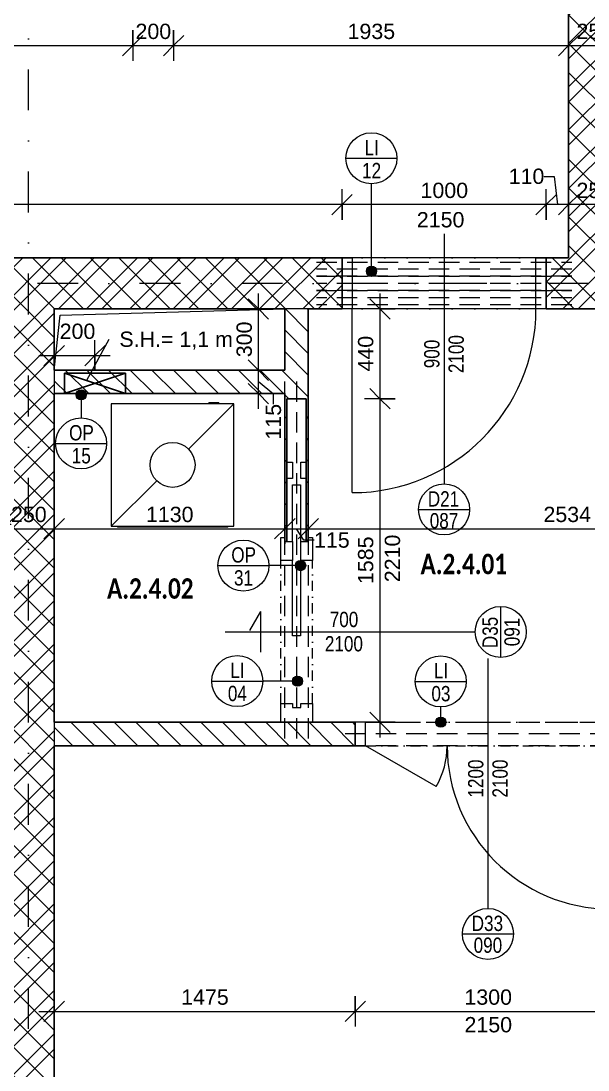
# Model space of a CAD drawing. Header units: millimetres. Extents: x -2533 to 40625, y -3604 to 14792.
# Drawn here: x 16163 to 18940, y 2996 to 8136 of the extents above; entities that cross this region are included whole.
import ezdxf

# ---------------------------------------------------------------- set-up
doc = ezdxf.new("R2010")
doc.units = ezdxf.units.MM
for name, pattern in [('HA_Dash_3mm-S1mm', [150, 100, -50]), ('HA_DashDot_10mm-S3mm', [500, 200, -150, 0, -150]), ('HA_DashDot_2_2mm-S0_6mm', [110, 50, -30, 0, -30])]:
    doc.linetypes.add(name, pattern=pattern)
for name, color, linetype, lineweight in [('A-____-____-DIMS', 9, 'Continuous', 5), ('A-____-____-DIMS-50', 9, 'Continuous', 5), ('A-AREA-____-IDEN', 9, 'Continuous', 9), ('A-DETL-____-OTLN', 9, 'Continuous', 25), ('A-DETL-GENF-OTLN', 9, 'Continuous', 9), ('A-DOOR-____-IDEN', 9, 'Continuous', 9), ('A-DOOR-____-MCUT', 9, 'HA_DashDot_2_2mm-S0_6mm', 9), ('A-DOOR-____-OTLN', 9, 'Continuous', 9), ('A-DOOR-FRAM-MCUT', 9, 'Continuous', 9), ('A-GENM-____-HDLN', 9, 'HA_Dash_3mm-S1mm', 9), ('A-GENM-____-IDEN', 9, 'Continuous', 9), ('A-GENM-____-OTLN', 9, 'Continuous', 9), ('A-WALL-____-MCUT', 9, 'Continuous', 9), ('A-WALL-____-PATT', 9, 'Continuous', 25), ('E-ELEC-FIXT-OTLN', 9, 'Continuous', 9), ('G-____-____-TEXT', 9, 'Continuous', 5), ('I-WALL-____-MCUT', 9, 'Continuous', 25), ('S-GRID-____-OTLN', 9, 'Continuous', 5)]:
    doc.layers.add(name, color=color, linetype=linetype, lineweight=lineweight)
doc.styles.add('Arial_1', font='arial.ttf', dxfattribs={"height": 75})
doc.styles.add('Arial_2', font='arial.ttf', dxfattribs={"width": 0.8, "height": 75})
doc.styles.add('Calibri_B', font='calibrib.ttf', dxfattribs={"width": 0.8, "height": 100})
doc.dimstyles.new('Inner_Dimensions', dxfattribs={"dimscale": 304.8, "dimtxt": 76.519455, "dimasz": 0.328084, "dimexe": 0.246063, "dimexo": 0.0625, "dimgap": 0.032808, "dimtad": 1, "dimdec": 0, "dimzin": 0, "dimdsep": 46, "dimtxsty": 'Arial_1', "dimblk1": 'OBLIQUE', "dimblk2": 'OBLIQUE', "dimsah": 1, "dimcen": 0.09, "dimdle": 0.246063, "dimazin": 0, "dimtfac": 1, "dimtdec": 4, "dimtix": 1, "dimtmove": 2, "dimatfit": 3, "dimfxl": 0.246063, "dimfxlon": 1, "dimtvp": 1, "dimtolj": 1, "dimtzin": 0, "dimlwd": 9, "dimlwe": 9, "dimarcsym": 2})
doc.dimstyles.new('Inner_Dimensions_1', dxfattribs={"dimscale": 304.8, "dimtxt": 76.519455, "dimasz": 0.328084, "dimexe": 0.246063, "dimexo": 0.0625, "dimgap": 0.032808, "dimtad": 1, "dimdec": 0, "dimzin": 0, "dimdsep": 46, "dimtxsty": 'Arial_1', "dimblk1": 'OBLIQUE', "dimblk2": 'OBLIQUE', "dimsah": 1, "dimcen": 0.09, "dimdle": 0.246063, "dimazin": 0, "dimtfac": 1, "dimtdec": 4, "dimtix": 1, "dimtmove": 0, "dimatfit": 3, "dimfxl": 0.246063, "dimfxlon": 1, "dimtvp": 1, "dimtolj": 1, "dimtzin": 0, "dimlwd": 9, "dimlwe": 9, "dimarcsym": 2})
doc.dimstyles.new('Inner_Dimensions_2', dxfattribs={"dimscale": 304.8, "dimtxt": 76.519455, "dimasz": 0.328084, "dimexe": 0.246063, "dimexo": 0.0625, "dimgap": 0.032808, "dimtad": 1, "dimdec": 0, "dimzin": 0, "dimdsep": 46, "dimtxsty": 'Arial_1', "dimblk1": 'OBLIQUE', "dimblk2": 'OBLIQUE', "dimsah": 1, "dimcen": 0.09, "dimdle": 0.246063, "dimazin": 0, "dimtfac": 1, "dimtdec": 4, "dimtix": 1, "dimtmove": 1, "dimatfit": 3, "dimfxl": 0.246063, "dimfxlon": 1, "dimtvp": 1, "dimtolj": 1, "dimtzin": 0, "dimlwd": 9, "dimlwe": 9, "dimarcsym": 2})
pattern_1 = [(45, (0, 0), (-106.066, 106.066), []), (45, (75, 0), (-106.066, 106.066), []), (315, (0, 0), (70.71068, 70.71068), [])]
pattern_2 = [(135, (0, 0), (-53.033, -53.033), [])]

# ---------------------------------------------------------------- blocks, each defined once
blk = doc.blocks.new('HA_DR_Single_Swing_Solid - In_BJ_900x2100_Vstupni-2215773-DSP_2NP-A')
at = {"layer": 'A-DOOR-____-MCUT'}
for p, q in [((-450, 125), (450, 125)), ((-450, -125), (450, -125))]:
    blk.add_line(p, q, dxfattribs=at)
at = {"layer": 'A-DOOR-____-OTLN', "lineweight": 5}
blk.add_line((450, 1025), (450, 125), dxfattribs=at)
at = {"layer": 'A-DOOR-____-OTLN'}
for p, q in [((-500, 125), (500, 125)), ((-500, -125), (500, -125))]:
    blk.add_line(p, q, dxfattribs=at)
at = {"layer": 'A-DOOR-____-OTLN', "lineweight": 5}
blk.add_arc((450, 125), 900, 90, 180, dxfattribs=at)
at = {"layer": 'A-DOOR-FRAM-MCUT'}
for p, q in [((-500, 125), (-450, 125)), ((-450, 125), (-450, -125)), ((450, 125), (500, 125)), ((450, -125), (450, 125)), ((-450, -125), (-500, -125)), ((500, -125), (450, -125))]:
    blk.add_line(p, q, dxfattribs=at)
blk = doc.blocks.new('HA_DR_Single_SlidingToPocket_Solid - In_BJ_700x2100-2195892-DSP_2NP-A')
at = {"layer": 'A-DOOR-____-MCUT', "linetype": 'Continuous', "lineweight": 5}
for p, q in [((100, 177.5), (7.6, 230.8)), ((100, 177.5), (-100, 177.5)), ((-20, 20), (350, 20)), ((-20, -18.6), (-20, 20)), ((442.5, 20), (720, 20)), ((720, 20), (720, -18.6)), ((720, -18.6), (-20, -18.6))]:
    blk.add_line(p, q, dxfattribs=at)
at = {"layer": 'A-DOOR-____-MCUT'}
for p, q in [((-350, 77.5), (350, 77.5)), ((-350, -77.5), (350, -77.5))]:
    blk.add_line(p, q, dxfattribs=at)
at = {"layer": 'A-DOOR-FRAM-MCUT'}
for p, q in [((-442.5, 77.5), (-350, 77.5)), ((-350, 77.5), (-350, 20)), ((350, 77.5), (462.5, 77.5)), ((350, 20), (350, 77.5)), ((462.5, 77.5), (462.5, 57.5)), ((-370, 20), (-370, -20)), ((-350, 20), (-370, 20)), ((442.5, 20), (350, 20)), ((442.5, 47.5), (442.5, 20)), ((752.5, 20), (752.5, 47.5)), ((832.5, 20), (752.5, 20)), ((832.5, 47.5), (832.5, 20)), ((-370, -20), (-350, -20)), ((-350, -20), (-350, -77.5)), ((350, -20), (442.5, -20)), ((350, -77.5), (350, -20)), ((442.5, -20), (442.5, -47.5)), ((752.5, -20), (832.5, -20)), ((752.5, -47.5), (752.5, -20)), ((832.5, -20), (832.5, -47.5)), ((-350, -77.5), (-442.5, -77.5)), ((462.5, -77.5), (350, -77.5)), ((462.5, -57.5), (462.5, -77.5))]:
    blk.add_line(p, q, dxfattribs=at)
blk = doc.blocks.new('HA_DR_Double_Swing_Solid - In_BJ_1200x2100_800-2099675-DSP_2NP-A')
at = {"layer": 'A-DOOR-____-MCUT'}
for p, q in [((-600, 57.5), (600, 57.5)), ((-600, -57.5), (600, -57.5))]:
    blk.add_line(p, q, dxfattribs=at)
at = {"layer": 'A-DOOR-____-OTLN', "lineweight": 5}
for p, q in [((-253.6, -257.5), (-600, -57.5)), ((600, -857.5), (600, -57.5))]:
    blk.add_line(p, q, dxfattribs=at)
for centre, radius, start, end in [((-600, -57.5), 400, 330, 0), ((600, -57.5), 800, 180, 270)]:
    blk.add_arc(centre, radius, start, end, dxfattribs=at)
at = {"layer": 'A-DOOR-FRAM-MCUT'}
for p, q in [((-600, 57.5), (-650, 57.5)), ((-600, -57.5), (-600, 57.5)), ((650, 57.5), (600, 57.5)), ((600, 57.5), (600, -57.5)), ((-650, -57.5), (-600, -57.5)), ((600, -57.5), (650, -57.5))]:
    blk.add_line(p, q, dxfattribs=at)
blk = doc.blocks.new('HA_GM_Shaft_Rectangle - Default-2246645-DSP_2NP-A')
at = {"layer": 'A-DETL-GENF-OTLN'}
for p, q in [((30, -30), (1130, 0)), ((0, -300), (30, -30))]:
    blk.add_line(p, q, dxfattribs=at)
at = {"layer": 'A-GENM-____-OTLN'}
for p, q in [((0, -300), (0, 0)), ((0, 0), (1130, 0)), ((1130, 0), (1130, -300)), ((1130, -300), (0, -300))]:
    blk.add_line(p, q, dxfattribs=at)
blk = doc.blocks.new('R_bathroom_washing_machine - 600x600x900-1435724-DSP_2NP-A')
at = {"layer": 'E-ELEC-FIXT-OTLN'}
for p, q in [((677.5, 596.6), (77.5, 596.6)), ((77.5, 596.6), (77.5, -3.4)), ((455.3, 374.4), (677.5, 596.6)), ((554.7, 601.6), (554.7, 596.6)), ((554.7, 601.6), (572.4, 601.6)), ((572.2, 601.6), (572.2, 596.6)), ((572.4, 601.6), (579.7, 601.6)), ((579.7, 601.6), (586.9, 601.6)), ((586.9, 601.6), (604.7, 601.6)), ((587.2, 596.6), (587.2, 601.6)), ((604.7, 596.6), (604.7, 601.6)), ((677.5, -3.4), (677.5, 596.6)), ((77.5, -3.4), (299.7, 218.9)), ((77.5, -3.4), (677.5, -3.4)), ((107.5, -3.4), (107.5, -8.4)), ((647.5, -8.4), (107.5, -8.4)), ((647.5, -8.4), (647.5, -3.4))]:
    blk.add_line(p, q, dxfattribs=at)
blk.add_circle((377.5, 296.6), 110, dxfattribs=at)
blk = doc.blocks.new('TB_Porotherm KP7_1250mm - TB_Porotherm KP7_1250mm-1966492-DSP_2NP-A')
at = {"layer": 'A-GENM-____-HDLN'}
for p, q in [((-625, 35), (625, 35)), ((-625, 0), (625, 0)), ((625, -35), (-625, -35))]:
    blk.add_line(p, q, dxfattribs=at)
blk = doc.blocks.new('TB_Porotherm KP11_5_1500mm - TB_Porotherm KP11_5_1500mm-1972909-DSP_2NP-A')
at = {"layer": 'A-GENM-____-HDLN'}
for p, q in [((-750, 57.5), (750, 57.5)), ((-750, 0), (750, 0)), ((750, -57.5), (-750, -57.5))]:
    blk.add_line(p, q, dxfattribs=at)
blk = doc.blocks.new('TB_Porotherm KP11_5_1750mm - TB_Porotherm KP11_5_1750mm-1973712-DSP_2NP-A')
at = {"layer": 'A-GENM-____-HDLN'}
for p, q in [((-875, 57.5), (875, 57.5)), ((-875, 0), (875, 0)), ((875, -57.5), (-875, -57.5))]:
    blk.add_line(p, q, dxfattribs=at)
blk = doc.blocks.new('DIMBLOCK12-DSP_2NP-A')
at = {"layer": 'A-____-____-DIMS-50', "lineweight": 9}
for p, q in [((18845, 7161.4), (18845, 7311.4)), ((19095, 7161.4), (19095, 7311.4)), ((18845, 7236.4), (18895, 7286.4)), ((19095, 7236.4), (19145, 7286.4)), ((18845, 7236.4), (18795, 7186.4)), ((19170, 7236.4), (18845, 7236.4)), ((18845, 7236.4), (18845, 7161.4)), ((19095, 7236.4), (19045, 7186.4)), ((19095, 7236.4), (19095, 7161.4))]:
    blk.add_line(p, q, dxfattribs=at)
at = {"layer": 'A-____-____-DIMS-50', "color": 0, "lineweight": 9, "insert": (18883.5, 7343.7), "char_height": 75, "width": 207.662, "attachment_point": 1, "line_spacing_factor": 0.941778, "style": 'Arial_1'}
blk.add_mtext('250', dxfattribs=at)
blk = doc.blocks.new('_Oblique')
at = {"color": 0, "linetype": 'ByBlock', "lineweight": -2}
blk.add_line((-0.5, -0.5), (0.5, 0.5), dxfattribs=at)
blk = doc.blocks.new('DIMBLOCK13-DSP_2NP-A')
at = {"layer": 'A-____-____-DIMS-50', "lineweight": 9}
for p, q in [((18724.5, 7374.3), (18774.5, 7374.3)), ((18774.5, 7374.3), (18790, 7236.4)), ((18735, 7161.4), (18735, 7311.4)), ((18845, 7161.4), (18845, 7311.4)), ((18735, 7236.4), (18785, 7286.4)), ((18845, 7236.4), (18895, 7286.4)), ((18735, 7236.4), (18685, 7186.4)), ((18845, 7236.4), (18735, 7236.4)), ((18735, 7236.4), (18735, 7161.4)), ((18845, 7236.4), (18795, 7186.4)), ((18845, 7236.4), (18845, 7161.4))]:
    blk.add_line(p, q, dxfattribs=at)
at = {"layer": 'A-____-____-DIMS-50', "color": 0, "lineweight": 9, "insert": (18551.4, 7412.8), "char_height": 75, "width": 207.662, "attachment_point": 1, "line_spacing_factor": 0.941778, "style": 'Arial_1'}
blk.add_mtext('110', dxfattribs=at)
blk = doc.blocks.new('DIMBLOCK14-DSP_2NP-A')
at = {"layer": 'A-____-____-DIMS-50', "lineweight": 9}
for p, q in [((17735, 7161.4), (17735, 7311.4)), ((18735, 7161.4), (18735, 7311.4)), ((17735, 7236.4), (17785, 7286.4)), ((18735, 7236.4), (18785, 7286.4)), ((17735, 7236.4), (17685, 7186.4)), ((18735, 7236.4), (17735, 7236.4)), ((17735, 7236.4), (17735, 7161.4)), ((18735, 7236.4), (18685, 7186.4)), ((18735, 7236.4), (18735, 7161.4))]:
    blk.add_line(p, q, dxfattribs=at)
at = {"layer": 'A-____-____-DIMS-50', "color": 0, "lineweight": 9, "insert": (18119.6, 7343.7), "char_height": 75, "width": 276.883, "attachment_point": 1, "line_spacing_factor": 0.941778, "style": 'Arial_1'}
blk.add_mtext('1000', dxfattribs=at)
blk = doc.blocks.new('DIMBLOCK15-DSP_2NP-A')
at = {"layer": 'A-____-____-DIMS-50', "lineweight": 9}
for p, q in [((12475, 7161.4), (12475, 7311.4)), ((17735, 7161.4), (17735, 7311.4)), ((12475, 7236.4), (12525, 7286.4)), ((17735, 7236.4), (17785, 7286.4)), ((12475, 7236.4), (12425, 7186.4)), ((17735, 7236.4), (12475, 7236.4)), ((12475, 7236.4), (12475, 7161.4)), ((17735, 7236.4), (17685, 7186.4)), ((17735, 7236.4), (17735, 7161.4))]:
    blk.add_line(p, q, dxfattribs=at)
at = {"layer": 'A-____-____-DIMS-50', "color": 0, "lineweight": 9, "insert": (14989.6, 7343.7), "char_height": 75, "width": 276.883, "attachment_point": 1, "line_spacing_factor": 0.941778, "style": 'Arial_1'}
blk.add_mtext('5260', dxfattribs=at)
blk = doc.blocks.new('DIMBLOCK27-DSP_2NP-A')
at = {"layer": 'A-____-____-DIMS-50', "lineweight": 9}
for p, q in [((17920.6, 6800), (17920.6, 6285)), ((17920.6, 6725), (17870.6, 6775)), ((17995.6, 6725), (17845.6, 6725)), ((17920.6, 6725), (17970.6, 6675)), ((17920.6, 6725), (17995.6, 6725)), ((17920.6, 6285), (17870.6, 6335)), ((17995.6, 6285), (17845.6, 6285)), ((17920.6, 6285), (17970.6, 6235)), ((17920.6, 6285), (17995.6, 6285))]:
    blk.add_line(p, q, dxfattribs=at)
at = {"layer": 'A-____-____-DIMS-50', "color": 0, "lineweight": 9, "insert": (17813.2, 6418.5), "char_height": 75, "width": 207.662, "attachment_point": 1, "rotation": 90, "line_spacing_factor": 0.941778, "style": 'Arial_1'}
blk.add_mtext('440', dxfattribs=at)
blk = doc.blocks.new('DIMBLOCK28-DSP_2NP-A')
at = {"layer": 'A-____-____-DIMS-50', "lineweight": 9}
for p, q in [((17920.6, 6285), (17870.6, 6335)), ((17995.6, 6285), (17845.6, 6285)), ((17920.6, 6285), (17920.6, 4625)), ((17920.6, 6285), (17970.6, 6235)), ((17920.6, 6285), (17995.6, 6285)), ((17920.6, 4700), (17870.6, 4750)), ((17995.6, 4700), (17845.6, 4700)), ((17920.6, 4700), (17970.6, 4650)), ((17920.6, 4700), (17995.6, 4700))]:
    blk.add_line(p, q, dxfattribs=at)
at = {"layer": 'A-____-____-DIMS-50', "color": 0, "lineweight": 9, "insert": (17813.2, 5377.1), "char_height": 75, "width": 276.883, "attachment_point": 1, "rotation": 90, "line_spacing_factor": 0.941778, "style": 'Arial_1'}
blk.add_mtext('1585', dxfattribs=at)
blk = doc.blocks.new('HA_TAG_Door_TypeMark_wDimensions - Scale50_Right with Bouble-921060-DSP_2NP-A')
at = {"layer": 'A-DOOR-____-IDEN'}
for p, q in [((0, 5), (0, -19.5)), ((-2.5, -22), (2.5, -22))]:
    blk.add_line(p, q, dxfattribs=at)
blk.add_circle((0, -22), 2.5, dxfattribs=at)
blk = doc.blocks.new('DIMBLOCK117-DSP_2NP-A')
at = {"layer": 'A-____-____-DIMS-50', "lineweight": 9}
for p, q in [((14910, 8090.4), (14910, 7940.4)), ((14910, 8015.4), (14910, 8090.4)), ((16710, 8090.4), (16710, 7940.4)), ((16710, 8015.4), (16710, 8090.4)), ((14910, 8015.4), (14960, 8065.4)), ((16710, 8015.4), (16760, 8065.4)), ((14910, 8015.4), (14860, 7965.4)), ((14910, 8015.4), (16710, 8015.4)), ((16710, 8015.4), (16660, 7965.4))]:
    blk.add_line(p, q, dxfattribs=at)
at = {"layer": 'A-____-____-DIMS-50', "color": 0, "lineweight": 9, "insert": (15694.6, 8122.8), "char_height": 75, "width": 276.883, "attachment_point": 1, "line_spacing_factor": 0.941778, "style": 'Arial_1'}
blk.add_mtext('1800', dxfattribs=at)
blk = doc.blocks.new('DIMBLOCK118-DSP_2NP-A')
at = {"layer": 'A-____-____-DIMS-50', "lineweight": 9}
for p, q in [((16710, 8090.4), (16710, 7940.4)), ((16710, 8015.4), (16710, 8090.4)), ((16910, 8090.4), (16910, 7940.4)), ((16910, 8015.4), (16910, 8090.4)), ((16710, 8015.4), (16760, 8065.4)), ((16910, 8015.4), (16960, 8065.4)), ((16710, 8015.4), (16660, 7965.4)), ((16710, 8015.4), (16910, 8015.4)), ((16910, 8015.4), (16860, 7965.4))]:
    blk.add_line(p, q, dxfattribs=at)
at = {"layer": 'A-____-____-DIMS-50', "color": 0, "lineweight": 9, "insert": (16723.5, 8122.8), "char_height": 75, "width": 207.662, "attachment_point": 1, "line_spacing_factor": 0.941778, "style": 'Arial_1'}
blk.add_mtext('200', dxfattribs=at)
blk = doc.blocks.new('DIMBLOCK119-DSP_2NP-A')
at = {"layer": 'A-____-____-DIMS-50', "lineweight": 9}
for p, q in [((16910, 8090.4), (16910, 7940.4)), ((16910, 8015.4), (16910, 8090.4)), ((18845, 8090.4), (18845, 7940.4)), ((18845, 8015.4), (18845, 8090.4)), ((16910, 8015.4), (16960, 8065.4)), ((18845, 8015.4), (18895, 8065.4)), ((16910, 8015.4), (16860, 7965.4)), ((16910, 8015.4), (18845, 8015.4)), ((18845, 8015.4), (18795, 7965.4))]:
    blk.add_line(p, q, dxfattribs=at)
at = {"layer": 'A-____-____-DIMS-50', "color": 0, "lineweight": 9, "insert": (17762.1, 8122.8), "char_height": 75, "width": 276.883, "attachment_point": 1, "line_spacing_factor": 0.941778, "style": 'Arial_1'}
blk.add_mtext('1935', dxfattribs=at)
blk = doc.blocks.new('DIMBLOCK120-DSP_2NP-A')
at = {"layer": 'A-____-____-DIMS-50', "lineweight": 9}
for p, q in [((18845, 8090.4), (18845, 7940.4)), ((18845, 8015.4), (18845, 8090.4)), ((19095, 8090.4), (19095, 7940.4)), ((19095, 8015.4), (19095, 8090.4)), ((18845, 8015.4), (18895, 8065.4)), ((19095, 8015.4), (19145, 8065.4)), ((18845, 8015.4), (18795, 7965.4)), ((18845, 8015.4), (19095, 8015.4)), ((19095, 8015.4), (19045, 7965.4))]:
    blk.add_line(p, q, dxfattribs=at)
at = {"layer": 'A-____-____-DIMS-50', "color": 0, "lineweight": 9, "insert": (18883.5, 8122.8), "char_height": 75, "width": 207.662, "attachment_point": 1, "line_spacing_factor": 0.941778, "style": 'Arial_1'}
blk.add_mtext('250', dxfattribs=at)
blk = doc.blocks.new('DIMBLOCK130-DSP_2NP-A')
at = {"layer": 'A-____-____-DIMS-50', "lineweight": 9}
for p, q in [((16075, 5723.4), (16075, 5573.4)), ((16075, 5648.4), (16075, 5723.4)), ((16325, 5723.4), (16325, 5573.4)), ((16325, 5648.4), (16325, 5723.4)), ((16075, 5648.4), (16125, 5698.4)), ((16325, 5648.4), (16375, 5698.4)), ((16075, 5648.4), (16025, 5598.4)), ((16075, 5648.4), (16325, 5648.4)), ((16325, 5648.4), (16275, 5598.4))]:
    blk.add_line(p, q, dxfattribs=at)
at = {"layer": 'A-____-____-DIMS-50', "color": 0, "lineweight": 9, "insert": (16113.5, 5755.8), "char_height": 75, "width": 207.662, "attachment_point": 1, "line_spacing_factor": 0.941778, "style": 'Arial_1'}
blk.add_mtext('250', dxfattribs=at)
blk = doc.blocks.new('DIMBLOCK131-DSP_2NP-A')
at = {"layer": 'A-____-____-DIMS-50', "lineweight": 9}
for p, q in [((16325, 5723.4), (16325, 5573.4)), ((16325, 5648.4), (16325, 5723.4)), ((17455, 5723.4), (17455, 5573.4)), ((17455, 5648.4), (17455, 5723.4)), ((16325, 5648.4), (16375, 5698.4)), ((17455, 5648.4), (17505, 5698.4)), ((16325, 5648.4), (16275, 5598.4)), ((16325, 5648.4), (17455, 5648.4)), ((17455, 5648.4), (17405, 5598.4))]:
    blk.add_line(p, q, dxfattribs=at)
at = {"layer": 'A-____-____-DIMS-50', "color": 0, "lineweight": 9, "insert": (16774.6, 5755.8), "char_height": 75, "width": 276.883, "attachment_point": 1, "line_spacing_factor": 0.941778, "style": 'Arial_1'}
blk.add_mtext('1130', dxfattribs=at)
blk = doc.blocks.new('DIMBLOCK132-DSP_2NP-A')
at = {"layer": 'A-____-____-DIMS-50', "lineweight": 9}
for p, q in [((17455, 5723.4), (17455, 5573.4)), ((17455, 5648.4), (17455, 5723.4)), ((17570, 5723.4), (17570, 5573.4)), ((17570, 5648.4), (17570, 5723.4)), ((17455, 5648.4), (17505, 5698.4)), ((17570, 5648.4), (17620, 5698.4)), ((17455, 5648.4), (17405, 5598.4)), ((17455, 5648.4), (17570, 5648.4)), ((17547.9, 5591.7), (17512.5, 5648.4)), ((17570, 5648.4), (17520, 5598.4)), ((17597.9, 5591.7), (17547.9, 5591.7))]:
    blk.add_line(p, q, dxfattribs=at)
at = {"layer": 'A-____-____-DIMS-50', "color": 0, "lineweight": 9, "insert": (17597.9, 5630.2), "char_height": 75, "width": 207.662, "attachment_point": 1, "line_spacing_factor": 0.941778, "style": 'Arial_1'}
blk.add_mtext('115', dxfattribs=at)
blk = doc.blocks.new('DIMBLOCK133-DSP_2NP-A')
at = {"layer": 'A-____-____-DIMS-50', "lineweight": 9}
for p, q in [((17570, 5723.4), (17570, 5573.4)), ((17570, 5648.4), (17570, 5723.4)), ((20104.1, 5723.4), (20104.1, 5573.4)), ((20104.1, 5648.4), (20104.1, 5723.4)), ((17570, 5648.4), (17620, 5698.4)), ((20104.1, 5648.4), (20154.1, 5698.4)), ((17570, 5648.4), (17520, 5598.4)), ((17570, 5648.4), (20104.1, 5648.4)), ((20104.1, 5648.4), (20054.1, 5598.4))]:
    blk.add_line(p, q, dxfattribs=at)
at = {"layer": 'A-____-____-DIMS-50', "color": 0, "lineweight": 9, "insert": (18721.7, 5755.8), "char_height": 75, "width": 276.883, "attachment_point": 1, "line_spacing_factor": 0.941778, "style": 'Arial_1'}
blk.add_mtext('2534', dxfattribs=at)
blk = doc.blocks.new('HA_TAG_GM_Products - Generic-588599-DSP_2NP-A')
at = {"layer": 'A-GENM-____-IDEN'}
blk.add_line((-2.5, 0), (2.5, 0), dxfattribs=at)
blk.add_circle((0, 0), 2.5, dxfattribs=at)
blk = doc.blocks.new('DIMBLOCK213-DSP_2NP-A')
at = {"layer": 'A-____-____-DIMS-50', "lineweight": 9}
for p, q in [((16325, 6571.6), (16325, 6421.6)), ((16325, 6496.6), (16325, 6571.6)), ((16325, 6496.6), (16375, 6546.6)), ((16525, 6421.6), (16525, 6571.6)), ((16525, 6496.6), (16575, 6546.6)), ((16250, 6496.6), (16600, 6496.6)), ((16325, 6496.6), (16275, 6446.6)), ((16525, 6496.6), (16475, 6446.6)), ((16525, 6496.6), (16525, 6421.6))]:
    blk.add_line(p, q, dxfattribs=at)
at = {"layer": 'A-____-____-DIMS-50', "color": 0, "lineweight": 9, "insert": (16351.9, 6653.1), "char_height": 75, "width": 207.662, "attachment_point": 1, "line_spacing_factor": 0.941778, "style": 'Arial_1'}
blk.add_mtext('200', dxfattribs=at)
blk = doc.blocks.new('DIMBLOCK214-DSP_2NP-A')
at = {"layer": 'A-____-____-DIMS-50', "lineweight": 9}
for p, q in [((17325.7, 6425), (17275.7, 6475)), ((17250.7, 6425), (17400.7, 6425)), ((17325.7, 6425), (17250.7, 6425)), ((17325.7, 6235), (17325.7, 6425)), ((17325.7, 6425), (17375.7, 6375)), ((17325.7, 6310), (17275.7, 6360)), ((17399.7, 6308), (17325.7, 6367.5)), ((17250.7, 6310), (17400.7, 6310)), ((17325.7, 6310), (17250.7, 6310)), ((17325.7, 6310), (17375.7, 6260)), ((17399.7, 6258), (17399.7, 6308))]:
    blk.add_line(p, q, dxfattribs=at)
at = {"layer": 'A-____-____-DIMS-50', "color": 0, "lineweight": 9, "insert": (17361.2, 6085), "char_height": 75, "width": 207.662, "attachment_point": 1, "rotation": 90, "line_spacing_factor": 0.941778, "style": 'Arial_1'}
blk.add_mtext('115', dxfattribs=at)
blk = doc.blocks.new('DIMBLOCK215-DSP_2NP-A')
at = {"layer": 'A-____-____-DIMS-50', "lineweight": 9}
for p, q in [((17325.7, 6425), (17325.7, 6800)), ((17325.7, 6725), (17275.7, 6775)), ((17250.7, 6725), (17400.7, 6725)), ((17325.7, 6725), (17250.7, 6725)), ((17325.7, 6725), (17375.7, 6675)), ((17325.7, 6425), (17275.7, 6475)), ((17250.7, 6425), (17400.7, 6425)), ((17325.7, 6425), (17250.7, 6425)), ((17325.7, 6425), (17375.7, 6375))]:
    blk.add_line(p, q, dxfattribs=at)
at = {"layer": 'A-____-____-DIMS-50', "color": 0, "lineweight": 9, "insert": (17218.3, 6488.5), "char_height": 75, "width": 207.662, "attachment_point": 1, "rotation": 90, "line_spacing_factor": 0.941778, "style": 'Arial_1'}
blk.add_mtext('300', dxfattribs=at)
blk = doc.blocks.new('DIMBLOCK227-DSP_2NP-A')
at = {"layer": 'A-____-____-DIMS-50', "lineweight": 9}
for p, q in [((16325, 3358.1), (16325, 3208.1)), ((16325, 3283.1), (16325, 3358.1)), ((17800, 3358.1), (17800, 3208.1)), ((17800, 3283.1), (17800, 3358.1)), ((16325, 3283.1), (16375, 3333.1)), ((17800, 3283.1), (17850, 3333.1)), ((16250, 3283.1), (17800, 3283.1)), ((16325, 3283.1), (16275, 3233.1)), ((17800, 3283.1), (17750, 3233.1))]:
    blk.add_line(p, q, dxfattribs=at)
at = {"layer": 'A-____-____-DIMS-50', "color": 0, "lineweight": 9, "insert": (16947.1, 3390.5), "char_height": 75, "width": 276.883, "attachment_point": 1, "line_spacing_factor": 0.941778, "style": 'Arial_1'}
blk.add_mtext('1475', dxfattribs=at)
blk = doc.blocks.new('DIMBLOCK228-DSP_2NP-A')
at = {"layer": 'A-____-____-DIMS-50', "lineweight": 9}
for p, q in [((17800, 3358.1), (17800, 3208.1)), ((17800, 3283.1), (17800, 3358.1)), ((19100, 3358.1), (19100, 3208.1)), ((19100, 3283.1), (19100, 3358.1)), ((17800, 3283.1), (17850, 3333.1)), ((19100, 3283.1), (19150, 3333.1)), ((17800, 3283.1), (17750, 3233.1)), ((17800, 3283.1), (19175, 3283.1)), ((19100, 3283.1), (19050, 3233.1))]:
    blk.add_line(p, q, dxfattribs=at)
at = {"layer": 'A-____-____-DIMS-50', "color": 0, "lineweight": 9, "insert": (18334.6, 3390.5), "char_height": 75, "width": 276.883, "attachment_point": 1, "line_spacing_factor": 0.941778, "style": 'Arial_1'}
blk.add_mtext('1300', dxfattribs=at)

msp = doc.modelspace()

# ---------------------------------------------------------------- hatches: boundary and pattern name
at = {"layer": 'A-GENM-____-IDEN'}
h = msp.add_hatch(color=256, dxfattribs=at)
edge = h.paths.add_edge_path()
edge.add_arc((17879.2, 6909.8), 25, 0, 360)
h = msp.add_hatch(color=256, dxfattribs=at)
edge = h.paths.add_edge_path()
edge.add_arc((16457.1, 6304.5), 25, 0, 360)
h = msp.add_hatch(color=256, dxfattribs=at)
edge = h.paths.add_edge_path()
edge.add_arc((17532, 5467.4), 25, 0, 360)
h = msp.add_hatch(color=256, dxfattribs=at)
edge = h.paths.add_edge_path()
edge.add_arc((17517.1, 4901.2), 25, 0, 360)
h = msp.add_hatch(color=256, dxfattribs=at)
edge = h.paths.add_edge_path()
edge.add_arc((18218.7, 4700), 25, 0, 360)
at = {"layer": 'A-WALL-____-PATT', "lineweight": 5}
h = msp.add_hatch(dxfattribs=at)
h.set_pattern_fill('FP_3', color=256, style=0, pattern_type=2)
h.set_pattern_definition(pattern_1)
h.paths.add_polyline_path([(19095, 6975), (19095, 11550), (18845, 11550), (18845, 6975)])
h = msp.add_hatch(dxfattribs=at)
h.set_pattern_fill('FP_3', color=256, style=0, pattern_type=2)
h.set_pattern_definition(pattern_1)
h.paths.add_polyline_path([(15210, 6725), (17735, 6725), (17735, 6975), (12475, 6975), (12475, 6725), (13890, 6725)])
h.paths.add_polyline_path([(11275, 6725), (11475, 6725), (11475, 6975), (10940, 6975), (10940, 6725)])
h.paths.add_polyline_path([(18735, 6725), (19160, 6725), (19160, 6975), (18735, 6975)])
h.paths.add_polyline_path([(20219.1, 6725), (22060, 6725), (22060, 6975), (20060, 6975), (20060, 6725), (20104.1, 6725)])
h = msp.add_hatch(dxfattribs=at)
h.set_pattern_fill('FP_3', color=256, style=0, pattern_type=2)
h.set_pattern_definition(pattern_1)
h.paths.add_polyline_path([(16325, 850), (16325, 6725), (16075, 6725), (16075, 850)])
h = msp.add_hatch(dxfattribs=at)
h.set_pattern_fill('FP_1', color=256, style=0, pattern_type=2)
h.set_pattern_definition(pattern_2)
h.paths.add_polyline_path([(17560, 5585), (17570, 5585), (17570, 6725), (17455, 6725), (17455, 5585), (17465, 5585), (17465, 6285), (17560, 6285), (17560, 5594.1)])
h = msp.add_hatch(dxfattribs=at)
h.set_pattern_fill('FP_1', color=256, style=0, pattern_type=2)
h.set_pattern_definition(pattern_2)
h.paths.add_polyline_path([(16325, 6310), (17455, 6310), (17455, 6425), (16325, 6425)])
h = msp.add_hatch(dxfattribs=at)
h.set_pattern_fill('FP_1', color=256, style=0, pattern_type=2)
h.set_pattern_definition(pattern_2)
h.paths.add_polyline_path([(22554.8, 4585), (22584.1, 4700), (19100, 4700), (19100, 4585), (22013.2, 4585)])
h.paths.add_polyline_path([(16325, 4585), (17800, 4585), (17800, 4700), (16325, 4700)])

# ---------------------------------------------------------------- linework, layer by layer
at = {"layer": 'A-DETL-____-OTLN'}
for p, q in [((16675, 6410), (16375, 6410)), ((16375, 6410), (16375, 6310)), ((16675, 6410), (16375, 6310)), ((16675, 6310), (16375, 6410)), ((16675, 6310), (16675, 6410)), ((16375, 6310), (16675, 6310))]:
    msp.add_line(p, q, dxfattribs=at)
at = {"layer": 'A-GENM-____-IDEN'}
for p, q in [((17879.2, 6909.8), (17879.2, 7338.3)), ((16457.1, 6304.5), (16457.1, 6190.9)), ((17532, 5467.4), (17376.7, 5467.4)), ((17517.1, 4901.2), (17346.7, 4901.2)), ((18218.7, 4700), (18218.7, 4775))]:
    msp.add_line(p, q, dxfattribs=at)
for centre in [(17879.2, 6909.8), (16457.1, 6304.5), (17532, 5467.4), (17517.1, 4901.2), (18218.7, 4700)]:
    msp.add_circle(centre, 25, dxfattribs=at)
at = {"layer": 'A-WALL-____-MCUT'}
for p, q in [((17570, 6725), (17455, 6725)), ((16325, 6425), (16325, 6310)), ((16325, 4700), (16325, 4585))]:
    msp.add_line(p, q, dxfattribs=at)
at = {"layer": 'G-____-____-TEXT', "color": 10, "lineweight": 9}
msp.add_line((16485.4, 6375.3), (16594.5, 6576.9), dxfattribs=at)
at = {"layer": 'I-WALL-____-MCUT'}
for p, q in [((18845, 8475), (18845, 6975)), ((17735, 6975), (12475, 6975)), ((17735, 6725), (17735, 6975)), ((18845, 6975), (18735, 6975)), ((18735, 6975), (18735, 6725)), ((16325, 6725), (17455, 6725)), ((16325, 6425), (16325, 6725)), ((17455, 6725), (17455, 6425)), ((17570, 6725), (17735, 6725)), ((17570, 5585), (17570, 6725)), ((18735, 6725), (19160, 6725)), ((17455, 6425), (16325, 6425)), ((16325, 4700), (16325, 6310)), ((16325, 6310), (17455, 6310)), ((17455, 6310), (17455, 5585)), ((17465, 5585), (17465, 6285)), ((17465, 6285), (17560, 6285)), ((17560, 6285), (17560, 5585)), ((17455, 5585), (17465, 5585)), ((17560, 5585), (17570, 5585)), ((17800, 4700), (16325, 4700)), ((17800, 4585), (17800, 4700)), ((16325, 850), (16325, 4585)), ((16325, 4585), (17800, 4585))]:
    msp.add_line(p, q, dxfattribs=at)
at = {"layer": 'S-GRID-____-OTLN', "linetype": 'HA_DashDot_10mm-S3mm', "lineweight": 9}
for p, q in [((16200, -1303.3), (16200, 12414.5)), ((24444.9, 6850), (-865.5, 6850))]:
    msp.add_line(p, q, dxfattribs=at)

# ---------------------------------------------------------------- block references
at = {"layer": 'A-DOOR-____-IDEN', "xscale": 49.99999999999998, "yscale": 49.99999999999998, "zscale": 49.99999999999998}
for p in [(18235, 6842.5), (18450, 4762.5)]:
    msp.add_blockref('HA_TAG_Door_TypeMark_wDimensions - Scale50_Right with Bouble-921060-DSP_2NP-A', p, dxfattribs=at)
at = {"layer": 'A-DOOR-____-IDEN', "xscale": 49.99999999999998, "yscale": 49.99999999999998, "zscale": 49.99999999999998, "rotation": 89.99999999999991}
msp.add_blockref('HA_TAG_Door_TypeMark_wDimensions - Scale50_Right with Bouble-921060-DSP_2NP-A', (17412.5, 5142.5), dxfattribs=at)
at = {"layer": 'A-DOOR-____-OTLN'}
for name, p, rotation in [('HA_DR_Single_Swing_Solid - In_BJ_900x2100_Vstupni-2215773-DSP_2NP-A', (18235, 6850), 180), ('HA_DR_Single_SlidingToPocket_Solid - In_BJ_700x2100-2195892-DSP_2NP-A', (17512.5, 5142.5), 89.99999999999982)]:
    msp.add_blockref(name, p, dxfattribs=dict(at, rotation=rotation))
msp.add_blockref('HA_DR_Double_Swing_Solid - In_BJ_1200x2100_800-2099675-DSP_2NP-A', (18450, 4642.5), dxfattribs=at)
at = {"layer": 'A-GENM-____-IDEN', "xscale": 49.99999999999998, "yscale": 49.99999999999998, "zscale": 49.99999999999998}
for p in [(17879.2, 7463.3), (16457.1, 6065.9), (17251.7, 5467.4), (17221.7, 4901.2), (18218.7, 4900)]:
    msp.add_blockref('HA_TAG_GM_Products - Generic-588599-DSP_2NP-A', p, dxfattribs=at)
at = {"layer": 'A-GENM-____-OTLN'}
for name, p, rotation in [('TB_Porotherm KP7_1250mm - TB_Porotherm KP7_1250mm-1966492-DSP_2NP-A', (18235, 6920), 180), ('TB_Porotherm KP7_1250mm - TB_Porotherm KP7_1250mm-1966492-DSP_2NP-A', (18235, 6850), 180), ('TB_Porotherm KP7_1250mm - TB_Porotherm KP7_1250mm-1966492-DSP_2NP-A', (18235, 6780), 180), ('TB_Porotherm KP11_5_1750mm - TB_Porotherm KP11_5_1750mm-1973712-DSP_2NP-A', (17512.5, 5495), 270.0000000000006), ('TB_Porotherm KP11_5_1500mm - TB_Porotherm KP11_5_1500mm-1972909-DSP_2NP-A', (18450, 4642.5), 180)]:
    msp.add_blockref(name, p, dxfattribs=dict(at, rotation=rotation))
at = {"layer": 'A-GENM-____-OTLN', "lineweight": 5}
msp.add_blockref('HA_GM_Shaft_Rectangle - Default-2246645-DSP_2NP-A', (16325, 6725), dxfattribs=at)
at = {"layer": 'E-ELEC-FIXT-OTLN'}
msp.add_blockref('R_bathroom_washing_machine - 600x600x900-1435724-DSP_2NP-A', (16527.5, 5664.3), dxfattribs=at)

# ---------------------------------------------------------------- texts
at = {"layer": 'A-AREA-____-IDEN', "lineweight": 5, "char_height": 100, "width": 525.907, "attachment_point": 1, "style": 'Calibri_B'}
for s, insert in [('A.2.4.01', (18119.7, 5525.4)), ('A.2.4.02', (16584, 5405.2))]:
    msp.add_mtext(s, dxfattribs=dict(at, insert=insert))
at = {"layer": 'A-DOOR-____-IDEN', "lineweight": 5, "char_height": 75, "attachment_point": 1}
for s, insert, width, style in [('2150', (18101.5, 7199.8), 288.607, 'Arial_1'), ('D21', (18155.2, 5831.9), 189.198, 'Arial_2'), ('087', (18164.8, 5724.8), 173.164, 'Arial_2'), ('700', (17674.9, 5241.1), 173.164, 'Arial_2'), ('2100', (17651.1, 5122), 230.886, 'Arial_2'), ('D33', (18370.2, 3751.9), 189.198, 'Arial_2'), ('090', (18379.8, 3644.8), 173.164, 'Arial_2'), ('2150', (18335, 3255.3), 288.607, 'Arial_1')]:
    msp.add_mtext(s, dxfattribs=dict(at, insert=insert, width=width, style=style))
at = {"layer": 'A-DOOR-____-IDEN', "lineweight": 5, "char_height": 75, "attachment_point": 1, "rotation": 90}
for s, insert, width, style in [('2100', (18256.5, 6410.7), 230.886, 'Arial_2'), ('900', (18137.4, 6434.6), 173.164, 'Arial_2'), ('2210', (17944.3, 5386.1), 288.607, 'Arial_1'), ('D35', (18423.1, 5062.7), 189.198, 'Arial_2'), ('091', (18530.2, 5072.3), 173.164, 'Arial_2'), ('1200', (18352.4, 4330.7), 230.886, 'Arial_2'), ('2100', (18471.5, 4330.7), 230.886, 'Arial_2')]:
    msp.add_mtext(s, dxfattribs=dict(at, insert=insert, width=width, style=style))
at = {"layer": 'A-GENM-____-IDEN', "lineweight": 5, "char_height": 75, "attachment_point": 1, "style": 'Arial_2'}
for s, insert, width in [('LI', (17845.4, 7553.4), 86.582), ('12', (17833.4, 7440.7), 115.443), ('OP', (16398.1, 6156), 147.51), ('15', (16411.3, 6043.2), 115.443), ('OP', (17192.7, 5557.5), 147.51), ('31', (17205.9, 5444.8), 115.443), ('LI', (17187.9, 4991.3), 86.582), ('LI', (18184.9, 4990.1), 86.582), ('04', (17175.9, 4878.5), 115.443), ('03', (18172.9, 4877.4), 115.443)]:
    msp.add_mtext(s, dxfattribs=dict(at, insert=insert, width=width))
at = {"layer": 'G-____-____-TEXT', "color": 7, "lineweight": 9, "insert": (16644.5, 6614.4), "char_height": 75, "width": 685.443, "attachment_point": 1, "style": 'Arial_1'}
msp.add_mtext('S.H.= 1,1 m', dxfattribs=at)

# ---------------------------------------------------------------- dimensions: what is measured, and where the dimension line sits
at = {"layer": 'A-____-____-DIMS', "lineweight": 9}
for base, p1, p2, override, picture, middle in [((16710, 8015.4), (14910, 8090.4), (16710, 8090.4), {"dimpost": '<>', "dimfxl": 1800}, 'DIMBLOCK117-DSP_2NP-A', (15810, 8063.7)), ((16910, 8015.4), (16710, 8090.4), (16910, 8090.4), {"dimpost": '<>', "dimfxl": 200}, 'DIMBLOCK118-DSP_2NP-A', (16810, 8063.7)), ((18845, 8015.4), (16910, 8090.4), (18845, 8090.4), {"dimpost": '<>', "dimfxl": 1935}, 'DIMBLOCK119-DSP_2NP-A', (17877.5, 8063.7)), ((19095, 8015.4), (18845, 8090.4), (19095, 8090.4), {"dimpost": '<>', "dimfxl": 250}, 'DIMBLOCK120-DSP_2NP-A', (18970, 8063.7)), ((18845, 7236.4), (19095, 7161.4), (18845, 7161.4), {"dimpost": '<>', "dimfxl": 250}, 'DIMBLOCK12-DSP_2NP-A', (18970, 7284.6)), ((16325, 5648.4), (16075, 5723.4), (16325, 5723.4), {"dimpost": '<>', "dimfxl": 250}, 'DIMBLOCK130-DSP_2NP-A', (16200, 5696.7)), ((17455, 5648.4), (16325, 5723.4), (17455, 5723.4), {"dimpost": '<>', "dimfxl": 1130}, 'DIMBLOCK131-DSP_2NP-A', (16890, 5696.7)), ((20104.1, 5648.4), (17570, 5723.4), (20104.1, 5723.4), {"dimpost": '<>', "dimfxl": 2534.133992}, 'DIMBLOCK133-DSP_2NP-A', (18837.1, 5696.7)), ((17800, 3283.1), (16325, 3358.1), (17800, 3358.1), {"dimpost": '<>', "dimfxl": 1475}, 'DIMBLOCK227-DSP_2NP-A', (17062.5, 3331.4)), ((19100, 3283.1), (17800, 3358.1), (19100, 3358.1), {"dimpost": '<>', "dimfxl": 1300}, 'DIMBLOCK228-DSP_2NP-A', (18450, 3331.4))]:
    dim = msp.add_linear_dim(base=base, p1=p1, p2=p2, dimstyle='Inner_Dimensions_1', override=override, dxfattribs=at)
    dim.commit()
    dim.dimension.update_dxf_attribs({"geometry": picture, "text_midpoint": middle})
for base, p1, p2, dimstyle, override, picture, middle in [((18735, 7236.4), (18845, 7161.4), (18735, 7161.4), 'Inner_Dimensions_2', {"dimpost": '<>', "dimfxl": 110}, 'DIMBLOCK13-DSP_2NP-A', (18655.3, 7362.8)), ((16525, 6496.6), (16325, 6571.6), (16525, 6421.6), 'Inner_Dimensions', {"dimpost": '<>', "dimfxl": 250}, 'DIMBLOCK213-DSP_2NP-A', (16455.7, 6603.1)), ((17570, 5648.4), (17455, 5723.4), (17570, 5723.4), 'Inner_Dimensions_2', {"dimpost": '<>', "dimfxl": 115}, 'DIMBLOCK132-DSP_2NP-A', (17701.8, 5580.2))]:
    dim = msp.add_linear_dim(base=base, p1=p1, p2=p2, dimstyle=dimstyle, override=override, dxfattribs=at)
    dim.commit()
    dim.dimension.update_dxf_attribs({"geometry": picture, "text_midpoint": middle, "dimtype": 160})
for base, p1, p2, angle, override, picture, middle in [((12475, 7236.4), (17735, 7161.4), (12475, 7161.4), 0, {"dimpost": '<>', "dimfxl": 5260}, 'DIMBLOCK15-DSP_2NP-A', (15105, 7284.6)), ((17735, 7236.4), (18735, 7161.4), (17735, 7161.4), 0, {"dimpost": '<>', "dimfxl": 1000}, 'DIMBLOCK14-DSP_2NP-A', (18235, 7284.6)), ((17325.7, 6725), (17250.7, 6425), (17250.7, 6725), 90, {"dimpost": '<>', "dimfxl": 300}, 'DIMBLOCK215-DSP_2NP-A', (17277.4, 6575)), ((17920.6, 6285), (17995.6, 6725), (17995.6, 6285), 90, {"dimpost": '<>', "dimfxl": 440}, 'DIMBLOCK27-DSP_2NP-A', (17872.3, 6505)), ((17920.6, 4700), (17995.6, 6285), (17995.6, 4700), 90, {"dimpost": '<>', "dimfxl": 1585}, 'DIMBLOCK28-DSP_2NP-A', (17872.3, 5492.5))]:
    dim = msp.add_linear_dim(base=base, p1=p1, p2=p2, angle=angle, dimstyle='Inner_Dimensions_1', override=override, dxfattribs=at)
    dim.commit()
    dim.dimension.update_dxf_attribs({"geometry": picture, "text_midpoint": middle})
dim = msp.add_linear_dim(base=(17325.7, 6425), p1=(17250.7, 6310), p2=(17250.7, 6425), angle=90, dimstyle='Inner_Dimensions_2', override={"dimpost": '<>', "dimfxl": 115}, dxfattribs=at)
dim.commit()
dim.dimension.update_dxf_attribs({"geometry": 'DIMBLOCK214-DSP_2NP-A', "text_midpoint": (17411.2, 6188.8), "dimtype": 160, "text_rotation": 90})

doc.saveas('drawing.dxf')
